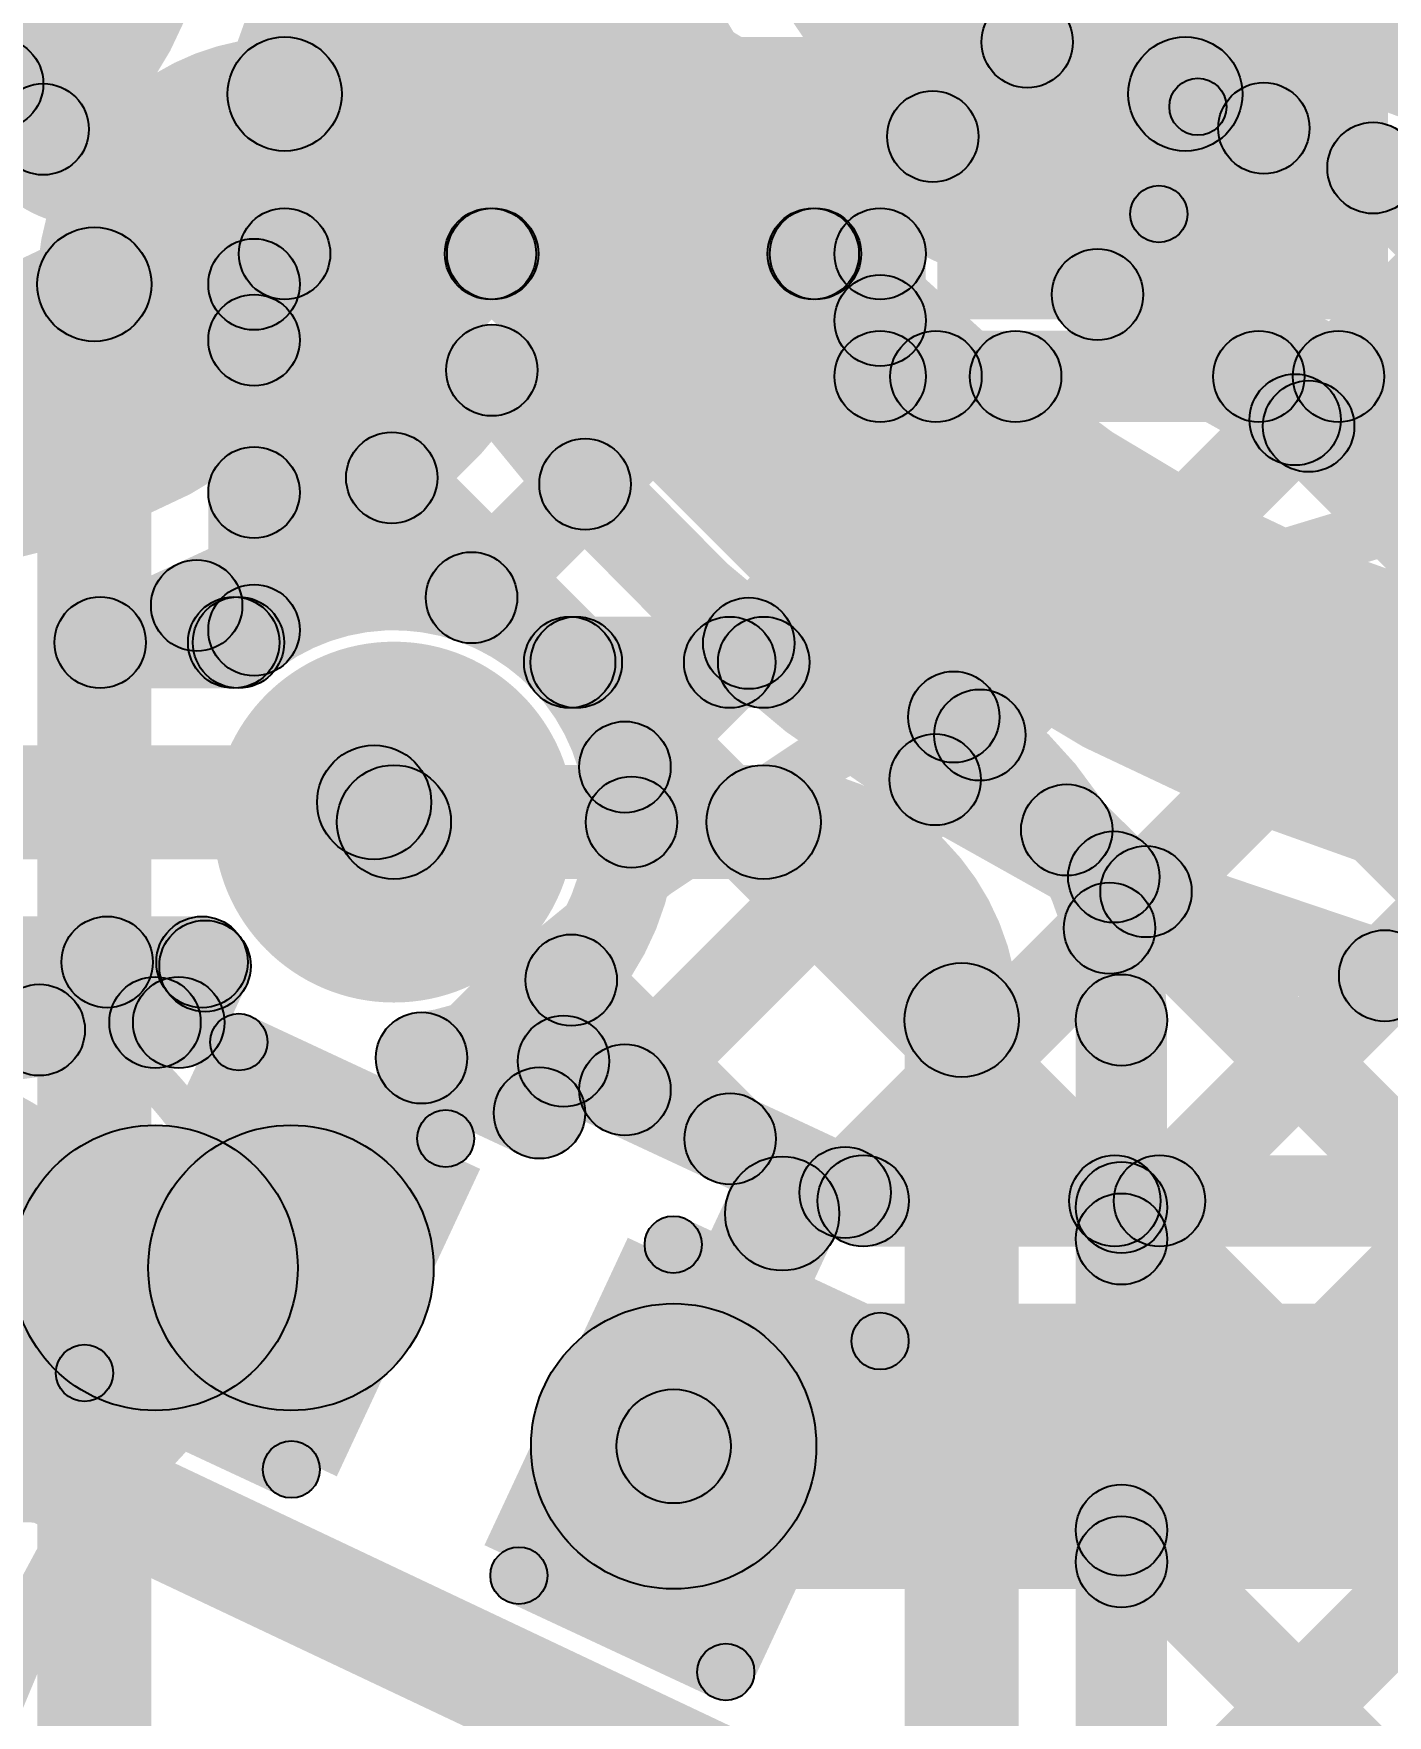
# Model space of a CAD drawing. Header units: millimetres. Extents: x -2.17 to 2.17, y -2.17 to 2.17.
# Drawn here: x -0.4613 to -0.3427, y -0.882 to -0.7346 of the extents above; entities that cross this region are included whole.
import ezdxf

# ---------------------------------------------------------------- set-up
doc = ezdxf.new("R2010")
doc.units = ezdxf.units.MM
doc.header["$MEASUREMENT"] = 0
for name, color, linetype in [('BottomLayer', 5, 'Continuous'), ('BottomOverlay', 54, 'Continuous'), ('BottomPaste', 16, 'Continuous'), ('BottomSolder', 6, 'Continuous'), ('Mechanical2', 216, 'Continuous'), ('TopLayer', 1, 'Continuous'), ('TopOverlay', 2, 'Continuous'), ('TopPaste', 8, 'Continuous'), ('TopSolder', 216, 'Continuous'), ('ViaHoleLayer', 16, 'Continuous')]:
    doc.layers.add(name, color=color, linetype=linetype)

# ---------------------------------------------------------------- blocks, each defined once
blk = doc.blocks.new('YS_SBZ9032C03R16_B_29')
at = {"layer": 'BottomOverlay', "const_width": 0.005}
blk.add_lwpolyline([(0.174343, -0.0442776, -0.7770826321552268), (-0.174266, -0.0445797)], format="xyb", dxfattribs=at)
blk = doc.blocks.new('WS2812B_M____247')
at = {"layer": 'TopLayer'}
blk.add_hatch(color=1, dxfattribs=at).paths.add_polyline_path([(-0.09409475, -0.01141715), (-0.03503965, -0.01141715), (-0.03503965, -0.05078725), (-0.09409475, -0.05078725)])
at = {"layer": 'TopOverlay'}
h = blk.add_hatch(color=2, dxfattribs=at)
edge = h.paths.add_edge_path()
edge.add_arc((-0.0699998, -0.06), 0.0025, 0, 360)
for points in [[(-0.067499900000125, -0.07000012499975), (-0.07249989999987501, -0.07000007500025), (-0.072499799999875, -0.05999997500025), (-0.067499800000125, -0.06000002499975)], [(-0.06999989642857143, -0.07250009999999744), (-0.06999990357142857, -0.06750010000000255), (0.07000009642857143, -0.06749990000000256), (0.07000010357142857, -0.07249989999999745)]]:
    blk.add_hatch(color=2, dxfattribs=at).paths.add_polyline_path(points)
h = blk.add_hatch(color=2, dxfattribs=at)
edge = h.paths.add_edge_path()
edge.add_arc((-0.0699999, -0.0700001), 0.0025, 0, 360)
h = blk.add_hatch(color=2, dxfattribs=at)
edge = h.paths.add_edge_path()
edge.add_arc((-0.0699999, -0.0700001), 0.0025, 0, 360)
at = {"layer": 'TopPaste'}
blk.add_hatch(color=8, dxfattribs=at).paths.add_polyline_path([(-0.09409475, -0.01141715), (-0.03503965, -0.01141715), (-0.03503965, -0.05078725), (-0.09409475, -0.05078725)])
at = {"layer": 'TopSolder'}
blk.add_hatch(color=216, dxfattribs=at).paths.add_polyline_path([(-0.09809475, -0.00741715), (-0.03103965, -0.00741715), (-0.03103965, -0.05478725), (-0.09809475, -0.05478725)])
at = {"layer": 'TopOverlay'}
for centre in [(-0.0699998, -0.06), (-0.0699999, -0.0700001), (-0.0699999, -0.0700001)]:
    blk.add_circle(centre, 0.0025, dxfattribs=at)
blk = doc.blocks.new('SOT23_3_B_285')
at = {"layer": 'BottomLayer'}
for points in [[(-0.02165995, 0.02657475), (-0.05315605, 0.02657475), (-0.05315605, 0.05807085), (-0.02165995, 0.05807085)], [(0.05314315, 0.02657475), (0.02164705, 0.02657475), (0.02164705, 0.05807085), (0.05314315, 0.05807085)], [(0.01574165, -0.05807095), (-0.01575445, -0.05807095), (-0.01575445, -0.02657485), (0.01574165, -0.02657485)]]:
    blk.add_hatch(color=5, dxfattribs=at).paths.add_polyline_path(points)
at = {"layer": 'BottomOverlay'}
h = blk.add_hatch(color=54, dxfattribs=at)
edge = h.paths.add_edge_path()
edge.add_arc((-0.066, 0.045), 0.0025, 0, 360)
h = blk.add_hatch(color=54, dxfattribs=at)
edge = h.paths.add_edge_path()
edge.add_arc((-0.06, 0.045), 0.0025, 0, 360)
h = blk.add_hatch(color=54, dxfattribs=at)
edge = h.paths.add_edge_path()
edge.add_arc((-0.0110064, 0.032), 0.0025, 0, 360)
for points in [[(0.0109936, 0.0345), (0.0109936, 0.0295), (-0.0110064, 0.0295), (-0.0110064, 0.0345)], [(-0.0635064, 0.03), (-0.0585064, 0.03), (-0.0585064, -0.029), (-0.0635064, -0.029)], [(0.0584936, 0.03), (0.0634936, 0.03), (0.0634936, -0.029), (0.0584936, -0.029)], [(-0.0260064, -0.0265), (-0.0260064, -0.0315), (-0.0610064, -0.0315), (-0.0610064, -0.0265)], [(0.0609936, -0.0265), (0.0609936, -0.0315), (0.0259936, -0.0315), (0.0259936, -0.0265)]]:
    blk.add_hatch(color=54, dxfattribs=at).paths.add_polyline_path(points)
h = blk.add_hatch(color=54, dxfattribs=at)
edge = h.paths.add_edge_path()
edge.add_arc((0.0109936, 0.032), 0.0025, 0, 360)
h = blk.add_hatch(color=54, dxfattribs=at)
edge = h.paths.add_edge_path()
edge.add_arc((-0.0610064, 0.03), 0.0025, 0, 360)
h = blk.add_hatch(color=54, dxfattribs=at)
edge = h.paths.add_edge_path()
edge.add_arc((0.0609936, 0.03), 0.0025, 0, 360)
h = blk.add_hatch(color=54, dxfattribs=at)
edge = h.paths.add_edge_path()
edge.add_arc((-0.0610064, -0.029), 0.0025, 0, 360)
h = blk.add_hatch(color=54, dxfattribs=at)
edge = h.paths.add_edge_path()
edge.add_arc((-0.0610064, -0.029), 0.0025, 0, 360)
h = blk.add_hatch(color=54, dxfattribs=at)
edge = h.paths.add_edge_path()
edge.add_arc((-0.0260064, -0.029), 0.0025, 0, 360)
h = blk.add_hatch(color=54, dxfattribs=at)
edge = h.paths.add_edge_path()
edge.add_arc((0.0259936, -0.029), 0.0025, 0, 360)
h = blk.add_hatch(color=54, dxfattribs=at)
edge = h.paths.add_edge_path()
edge.add_arc((0.0609936, -0.029), 0.0025, 0, 360)
h = blk.add_hatch(color=54, dxfattribs=at)
edge = h.paths.add_edge_path()
edge.add_arc((0.0609936, -0.029), 0.0025, 0, 360)
at = {"layer": 'BottomPaste'}
for points in [[(-0.02165995, 0.02657475), (-0.05315605, 0.02657475), (-0.05315605, 0.05807085), (-0.02165995, 0.05807085)], [(0.05314315, 0.02657475), (0.02164705, 0.02657475), (0.02164705, 0.05807085), (0.05314315, 0.05807085)], [(0.01574165, -0.05807095), (-0.01575445, -0.05807095), (-0.01575445, -0.02657485), (0.01574165, -0.02657485)]]:
    blk.add_hatch(color=16, dxfattribs=at).paths.add_polyline_path(points)
at = {"layer": 'BottomSolder'}
for points in [[(-0.01765995, 0.02257475), (-0.05715605, 0.02257475), (-0.05715605, 0.06207085), (-0.01765995, 0.06207085)], [(0.05714315, 0.02257475), (0.01764705, 0.02257475), (0.01764705, 0.06207085), (0.05714315, 0.06207085)], [(0.01974165, -0.06207095), (-0.01975445, -0.06207095), (-0.01975445, -0.02257485), (0.01974165, -0.02257485)]]:
    blk.add_hatch(color=6, dxfattribs=at).paths.add_polyline_path(points)
at = {"layer": 'BottomOverlay', "const_width": 0.005}
blk.add_lwpolyline([(-0.06, 0.045, 1), (-0.066, 0.045, 1)], format="xyb", close=True, dxfattribs=at)
at = {"layer": 'BottomOverlay'}
for centre in [(-0.066, 0.045), (-0.06, 0.045), (-0.0110064, 0.032), (0.0109936, 0.032), (-0.0610064, 0.03), (0.0609936, 0.03), (-0.0610064, -0.029), (-0.0610064, -0.029), (-0.0260064, -0.029), (0.0259936, -0.029), (0.0609936, -0.029), (0.0609936, -0.029)]:
    blk.add_circle(centre, 0.0025, dxfattribs=at)
blk = doc.blocks.new('C__0402_392')
at = {"layer": 'TopLayer'}
for points in [[(-0.0275, -0.0125), (-0.0275, 0.0125), (-0.009499999999999998, 0.0125), (-0.009500000000000001, -0.0125)], [(0.009499999999999998, -0.0125), (0.009500000000000001, 0.0125), (0.0275, 0.0125), (0.0275, -0.0125)]]:
    blk.add_hatch(color=1, dxfattribs=at).paths.add_polyline_path(points)
at = {"layer": 'TopOverlay'}
h = blk.add_hatch(color=2, dxfattribs=at)
edge = h.paths.add_edge_path()
edge.add_arc((-0.031, 0.016), 0.0025, 0, 360)
h = blk.add_hatch(color=2, dxfattribs=at)
edge = h.paths.add_edge_path()
edge.add_arc((-0.031, 0.016), 0.0025, 0, 360)
for points in [[(-0.011, 0.0185), (-0.011, 0.0135), (-0.031, 0.0135), (-0.031, 0.0185)], [(0.031, 0.0185), (0.031, 0.0135), (0.011, 0.0135), (0.011, 0.0185)], [(-0.0335, 0.016), (-0.0285, 0.016), (-0.0285, -0.016), (-0.0335, -0.016)], [(0.0285, 0.016), (0.0335, 0.016), (0.0335, -0.016), (0.0285, -0.016)], [(-0.011, -0.0135), (-0.011, -0.0185), (-0.031, -0.0185), (-0.031, -0.0135)], [(0.031, -0.0135), (0.031, -0.0185), (0.011, -0.0185), (0.011, -0.0135)]]:
    blk.add_hatch(color=2, dxfattribs=at).paths.add_polyline_path(points)
h = blk.add_hatch(color=2, dxfattribs=at)
edge = h.paths.add_edge_path()
edge.add_arc((-0.011, 0.016), 0.0025, 0, 360)
h = blk.add_hatch(color=2, dxfattribs=at)
edge = h.paths.add_edge_path()
edge.add_arc((0.011, 0.016), 0.0025, 0, 360)
h = blk.add_hatch(color=2, dxfattribs=at)
edge = h.paths.add_edge_path()
edge.add_arc((0.031, 0.016), 0.0025, 0, 360)
h = blk.add_hatch(color=2, dxfattribs=at)
edge = h.paths.add_edge_path()
edge.add_arc((0.031, 0.016), 0.0025, 0, 360)
h = blk.add_hatch(color=2, dxfattribs=at)
edge = h.paths.add_edge_path()
edge.add_arc((-0.031, -0.016), 0.0025, 0, 360)
h = blk.add_hatch(color=2, dxfattribs=at)
edge = h.paths.add_edge_path()
edge.add_arc((-0.031, -0.016), 0.0025, 0, 360)
h = blk.add_hatch(color=2, dxfattribs=at)
edge = h.paths.add_edge_path()
edge.add_arc((-0.011, -0.016), 0.0025, 0, 360)
h = blk.add_hatch(color=2, dxfattribs=at)
edge = h.paths.add_edge_path()
edge.add_arc((0.011, -0.016), 0.0025, 0, 360)
h = blk.add_hatch(color=2, dxfattribs=at)
edge = h.paths.add_edge_path()
edge.add_arc((0.031, -0.016), 0.0025, 0, 360)
h = blk.add_hatch(color=2, dxfattribs=at)
edge = h.paths.add_edge_path()
edge.add_arc((0.031, -0.016), 0.0025, 0, 360)
at = {"layer": 'TopPaste'}
for points in [[(-0.0275, -0.0125), (-0.0275, 0.0125), (-0.009499999999999998, 0.0125), (-0.009500000000000001, -0.0125)], [(0.009499999999999998, -0.0125), (0.009500000000000001, 0.0125), (0.0275, 0.0125), (0.0275, -0.0125)]]:
    blk.add_hatch(color=8, dxfattribs=at).paths.add_polyline_path(points)
at = {"layer": 'TopSolder'}
for points in [[(-0.0298622, -0.0148622), (-0.0298622, 0.0148622), (-0.007137799999999999, 0.0148622), (-0.007137800000000001, -0.0148622)], [(0.007137799999999999, -0.0148622), (0.007137800000000001, 0.0148622), (0.0298622, 0.0148622), (0.0298622, -0.0148622)]]:
    blk.add_hatch(color=216, dxfattribs=at).paths.add_polyline_path(points)
at = {"layer": 'TopOverlay'}
for centre in [(-0.031, 0.016), (-0.031, 0.016), (-0.011, 0.016), (0.011, 0.016), (0.031, 0.016), (0.031, 0.016), (-0.031, -0.016), (-0.031, -0.016), (-0.011, -0.016), (0.011, -0.016), (0.031, -0.016), (0.031, -0.016)]:
    blk.add_circle(centre, 0.0025, dxfattribs=at)

msp = doc.modelspace()

# ---------------------------------------------------------------- hatches: boundary and pattern name
at = {"layer": 'BottomLayer'}
h = msp.add_hatch(color=5, dxfattribs=at)
edge = h.paths.add_edge_path()
edge.add_arc((-0.4644655, -0.7390339), 0.004, 0, 360)
h = msp.add_hatch(color=5, dxfattribs=at)
edge = h.paths.add_edge_path()
edge.add_arc((-0.4393228, -0.7399333), 0.005, 0, 360)
h = msp.add_hatch(color=5, dxfattribs=at)
edge = h.paths.add_edge_path()
edge.add_arc((-0.4393228, -0.7399333), 0.005, 0, 360)
for points in [[(-0.4393228, -0.7449333), (-0.4393228, -0.7349333), (-0.3603951, -0.7349333), (-0.3603951, -0.7449333)], [(-0.4393228, -0.7579333), (-0.4393228, -0.7499333), (-0.3871432, -0.7499333), (-0.3871432, -0.7579333)], [(-0.4391715728752539, -0.7776730271247462), (-0.4448284271247461, -0.7720161728752538), (-0.4239171271247462, -0.7511048728752538), (-0.4182602728752538, -0.7567617271247461)], [(-0.4201103728752539, -0.7868961271247461), (-0.4257672271247461, -0.7812392728752539), (-0.3956328271247462, -0.7511048728752538), (-0.3899759728752538, -0.7567617271247461)], [(-0.4241102271247462, -0.7567617271247462), (-0.4184533728752538, -0.7511048728752537), (-0.3778603728752538, -0.7916978728752537), (-0.3835172271247462, -0.7973547271247462)], [(-0.3958259271247462, -0.7567617271247461), (-0.3901690728752538, -0.7511048728752538), (-0.3843147728752538, -0.7569591728752538), (-0.3899716271247462, -0.7626160271247462)], [(-0.3831432, -0.7646814), (-0.3911432, -0.7646814), (-0.3911432, -0.7539333), (-0.3831432, -0.7539333)], [(-0.3642221728752538, -0.8158608271247462), (-0.3698790271247462, -0.8102039728752538), (-0.3151685271247462, -0.7554934728752538), (-0.3095116728752538, -0.7611503271247462)], [(-0.451, -0.9871302), (-0.461, -0.9871302), (-0.461, -0.7566105), (-0.451, -0.7566105)], [(-0.438, -0.7869151), (-0.446, -0.7869151), (-0.446, -0.7566105), (-0.438, -0.7566105)], [(-0.3899716271247462, -0.7626160271247462), (-0.3843147728752538, -0.7569591728752538), (-0.3794209728752538, -0.7618529728752539), (-0.3850778271247462, -0.7675098271247461)], [(-0.4448284271247461, -0.7643278271247461), (-0.4391715728752539, -0.7586709728752539), (-0.4109364728752538, -0.7869060728752538), (-0.4165933271247462, -0.7925629271247462)], [(-0.3974928728752538, -0.7925629271247462), (-0.4031497271247462, -0.7869060728752538), (-0.3780966271247462, -0.7618529728752539), (-0.3724397728752538, -0.7675098271247461)], [(-0.3871432, -0.7686814), (-0.3871432, -0.7606814), (-0.337647, -0.7606814), (-0.337647, -0.7686814)], [(-0.3850778271247462, -0.7675098271247461), (-0.3794209728752538, -0.7618529728752539), (-0.2987635728752538, -0.8425103728752539), (-0.3044204271247462, -0.8481672271247461)], [(-0.3755773728752538, -0.7989317271247461), (-0.3812342271247462, -0.7932748728752539), (-0.3498123271247462, -0.7618529728752539), (-0.3441554728752538, -0.7675098271247461)], [(-0.3567935271247462, -0.7675098271247461), (-0.3511366728752538, -0.7618529728752539), (-0.2987635728752538, -0.8142260728752538), (-0.3044204271247462, -0.8198829271247462)], [(-0.3631715728752538, -0.8430945271247462), (-0.3688284271247462, -0.8374376728752538), (-0.3044204271247462, -0.7730296728752538), (-0.2987635728752538, -0.7786865271247462)], [(-0.4143461, -0.7937345), (-0.4143461, -0.7857345), (-0.3973453, -0.7857345), (-0.3973453, -0.7937345)], [(-0.4297441, -0.8087345), (-0.4297441, -0.7987345), (-0.3973453, -0.7987345), (-0.3973453, -0.8087345)], [(-0.3736202271247462, -0.8072517271247461), (-0.3679633728752538, -0.8015948728752539), (-0.2987635728752538, -0.8707946728752538), (-0.3044204271247462, -0.8764515271247462)], [(-0.3631715728752538, -0.8713788271247461), (-0.3688284271247462, -0.8657219728752539), (-0.3044204271247462, -0.8013139728752539), (-0.2987635728752538, -0.8069708271247461)], [(-0.375, -1.174), (-0.385, -1.174), (-0.385, -0.8210798), (-0.375, -0.8210798)], [(-0.362, -1.174), (-0.37, -1.174), (-0.37, -0.8210798), (-0.362, -0.8210798)], [(-0.3631715728752538, -0.8996631271247462), (-0.3688284271247462, -0.8940062728752538), (-0.3044204271247462, -0.8295982728752539), (-0.2987635728752538, -0.8352551271247461)], [(-0.3688284271247462, -0.8403278271247462), (-0.3631715728752538, -0.8346709728752538), (-0.2987635728752538, -0.8990789728752538), (-0.3044204271247462, -0.9047358271247461)], [(-0.3688284271247462, -0.8686121271247461), (-0.3631715728752538, -0.8629552728752539), (-0.2987446728752538, -0.9273821728752538), (-0.3044015271247462, -0.9330390271247462)]]:
    msp.add_hatch(color=5, dxfattribs=at).paths.add_polyline_path(points)
h = msp.add_hatch(color=5, dxfattribs=at)
edge = h.paths.add_edge_path()
edge.add_arc((-0.3603951, -0.7399333), 0.005, 0, 360)
h = msp.add_hatch(color=5, dxfattribs=at)
edge = h.paths.add_edge_path()
edge.add_arc((-0.4393228, -0.7539333), 0.004, 0, 360)
h = msp.add_hatch(color=5, dxfattribs=at)
edge = h.paths.add_edge_path()
edge.add_arc((-0.4393228, -0.7539333), 0.004, 0, 360)
h = msp.add_hatch(color=5, dxfattribs=at)
edge = h.paths.add_edge_path()
edge.add_arc((-0.4212818, -0.7539333), 0.004, 0, 360)
h = msp.add_hatch(color=5, dxfattribs=at)
edge = h.paths.add_edge_path()
edge.add_arc((-0.4210887, -0.7539333), 0.004, 0, 360)
h = msp.add_hatch(color=5, dxfattribs=at)
edge = h.paths.add_edge_path()
edge.add_arc((-0.3929975, -0.7539333), 0.004, 0, 360)
h = msp.add_hatch(color=5, dxfattribs=at)
edge = h.paths.add_edge_path()
edge.add_arc((-0.3928044, -0.7539333), 0.004, 0, 360)
h = msp.add_hatch(color=5, dxfattribs=at)
edge = h.paths.add_edge_path()
edge.add_arc((-0.3871432, -0.7539333), 0.004, 0, 360)
h = msp.add_hatch(color=5, dxfattribs=at)
edge = h.paths.add_edge_path()
edge.add_arc((-0.3871432, -0.7539333), 0.004, 0, 360)
h = msp.add_hatch(color=5, dxfattribs=at)
edge = h.paths.add_edge_path()
edge.add_arc((-0.456, -0.7566105), 0.005, 0, 360)
h = msp.add_hatch(color=5, dxfattribs=at)
edge = h.paths.add_edge_path()
edge.add_arc((-0.456, -0.7566105), 0.005, 0, 360)
h = msp.add_hatch(color=5, dxfattribs=at)
edge = h.paths.add_edge_path()
edge.add_arc((-0.442, -0.7566105), 0.004, 0, 360)
h = msp.add_hatch(color=5, dxfattribs=at)
edge = h.paths.add_edge_path()
edge.add_arc((-0.442, -0.7566105), 0.004, 0, 360)
h = msp.add_hatch(color=5, dxfattribs=at)
edge = h.paths.add_edge_path()
edge.add_arc((-0.3871432, -0.7597876), 0.004, 0, 360)
h = msp.add_hatch(color=5, dxfattribs=at)
edge = h.paths.add_edge_path()
edge.add_arc((-0.3871432, -0.7597876), 0.004, 0, 360)
h = msp.add_hatch(color=5, dxfattribs=at)
edge = h.paths.add_edge_path()
edge.add_arc((-0.442, -0.7614994), 0.004, 0, 360)
h = msp.add_hatch(color=5, dxfattribs=at)
edge = h.paths.add_edge_path()
edge.add_arc((-0.3871432, -0.7646814), 0.004, 0, 360)
h = msp.add_hatch(color=5, dxfattribs=at)
edge = h.paths.add_edge_path()
edge.add_arc((-0.3871432, -0.7646814), 0.004, 0, 360)
h = msp.add_hatch(color=5, dxfattribs=at)
edge = h.paths.add_edge_path()
edge.add_arc((-0.3822494, -0.7646814), 0.004, 0, 360)
h = msp.add_hatch(color=5, dxfattribs=at)
edge = h.paths.add_edge_path()
edge.add_arc((-0.3822494, -0.7646814), 0.004, 0, 360)
h = msp.add_hatch(color=5, dxfattribs=at)
edge = h.paths.add_edge_path()
edge.add_arc((-0.3752682, -0.7646814), 0.004, 0, 360)
h = msp.add_hatch(color=5, dxfattribs=at)
edge = h.paths.add_edge_path()
edge.add_arc((-0.3539651, -0.7646814), 0.004, 0, 360)
h = msp.add_hatch(color=5, dxfattribs=at)
edge = h.paths.add_edge_path()
edge.add_arc((-0.3469839, -0.7646814), 0.004, 0, 360)
h = msp.add_hatch(color=5, dxfattribs=at)
edge = h.paths.add_edge_path()
edge.add_arc((-0.442, -0.7748446), 0.004, 0, 360)
h = msp.add_hatch(color=5, dxfattribs=at)
edge = h.paths.add_edge_path()
edge.add_arc((-0.4229388, -0.7840677), 0.004, 0, 360)
h = msp.add_hatch(color=5, dxfattribs=at)
edge = h.paths.add_edge_path()
edge.add_arc((-0.442, -0.7869151), 0.004, 0, 360)
h = msp.add_hatch(color=5, dxfattribs=at)
edge = h.paths.add_edge_path()
edge.add_arc((-0.442, -0.7869151), 0.004, 0, 360)
h = msp.add_hatch(color=5, dxfattribs=at)
edge = h.paths.add_edge_path()
edge.add_arc((-0.4143461, -0.7897345), 0.004, 0, 360)
h = msp.add_hatch(color=5, dxfattribs=at)
edge = h.paths.add_edge_path()
edge.add_arc((-0.4143461, -0.7897345), 0.004, 0, 360)
h = msp.add_hatch(color=5, dxfattribs=at)
edge = h.paths.add_edge_path()
edge.add_arc((-0.4137649, -0.7897345), 0.004, 0, 360)
h = msp.add_hatch(color=5, dxfattribs=at)
edge = h.paths.add_edge_path()
edge.add_arc((-0.4003213, -0.7897345), 0.004, 0, 360)
h = msp.add_hatch(color=5, dxfattribs=at)
edge = h.paths.add_edge_path()
edge.add_arc((-0.3973453, -0.7897345), 0.004, 0, 360)
h = msp.add_hatch(color=5, dxfattribs=at)
edge = h.paths.add_edge_path()
edge.add_arc((-0.3973453, -0.7897345), 0.004, 0, 360)
h = msp.add_hatch(color=5, dxfattribs=at)
edge = h.paths.add_edge_path()
edge.add_arc((-0.3806888, -0.7945263), 0.004, 0, 360)
h = msp.add_hatch(color=5, dxfattribs=at)
edge = h.paths.add_edge_path()
edge.add_arc((-0.4297441, -0.8037345), 0.011811, 0, 360)
h = msp.add_hatch(color=5, dxfattribs=at)
edge = h.paths.add_edge_path()
edge.add_arc((-0.3784058, -0.7961033), 0.004, 0, 360)
h = msp.add_hatch(color=5, dxfattribs=at)
edge = h.paths.add_edge_path()
edge.add_arc((-0.4297441, -0.8037345), 0.005, 0, 360)
h = msp.add_hatch(color=5, dxfattribs=at)
edge = h.paths.add_edge_path()
edge.add_arc((-0.3973453, -0.8037345), 0.005, 0, 360)
h = msp.add_hatch(color=5, dxfattribs=at)
edge = h.paths.add_edge_path()
edge.add_arc((-0.3973453, -0.8037345), 0.005, 0, 360)
h = msp.add_hatch(color=5, dxfattribs=at)
edge = h.paths.add_edge_path()
edge.add_arc((-0.3707918, -0.8044233), 0.004, 0, 360)
h = msp.add_hatch(color=5, dxfattribs=at)
edge = h.paths.add_edge_path()
edge.add_arc((-0.3670506, -0.8130324), 0.004, 0, 360)
h = msp.add_hatch(color=5, dxfattribs=at)
edge = h.paths.add_edge_path()
edge.add_arc((-0.38, -0.8210798), 0.005, 0, 360)
h = msp.add_hatch(color=5, dxfattribs=at)
edge = h.paths.add_edge_path()
edge.add_arc((-0.38, -0.8210798), 0.005, 0, 360)
h = msp.add_hatch(color=5, dxfattribs=at)
edge = h.paths.add_edge_path()
edge.add_arc((-0.366, -0.8210798), 0.004, 0, 360)
h = msp.add_hatch(color=5, dxfattribs=at)
edge = h.paths.add_edge_path()
edge.add_arc((-0.366, -0.8210798), 0.004, 0, 360)
h = msp.add_hatch(color=5, dxfattribs=at)
edge = h.paths.add_edge_path()
edge.add_arc((-0.366, -0.8374994), 0.004, 0, 360)
h = msp.add_hatch(color=5, dxfattribs=at)
edge = h.paths.add_edge_path()
edge.add_arc((-0.366, -0.8402661), 0.004, 0, 360)
h = msp.add_hatch(color=5, dxfattribs=at)
edge = h.paths.add_edge_path()
edge.add_arc((-0.366, -0.8657837), 0.004, 0, 360)
h = msp.add_hatch(color=5, dxfattribs=at)
edge = h.paths.add_edge_path()
edge.add_arc((-0.366, -0.8685504), 0.004, 0, 360)
at = {"layer": 'BottomSolder'}
h = msp.add_hatch(color=6, dxfattribs=at)
edge = h.paths.add_edge_path()
edge.add_arc((-0.4297441, -0.8037345), 0.015811, 0, 360)
at = {"layer": 'TopLayer'}
for points in [[(-0.4889833271247461, -0.7201727271247461), (-0.4833264728752539, -0.7145158728752539), (-0.4576473728752539, -0.7401949728752538), (-0.4633042271247462, -0.7458518271247462)], [(-0.4686056728752538, -0.7505385271247461), (-0.4742625271247461, -0.7448816728752539), (-0.4529978271247461, -0.7236169728752538), (-0.4473409728752539, -0.7292738271247462)], [(-0.391693979220299, -0.7332904709755964), (-0.3889578207797009, -0.7257729290244036), (-0.3165496207797009, -0.7521273290244036), (-0.319285779220299, -0.7596448709755964)], [(-0.3912498271247462, -0.7330533271247461), (-0.3855929728752538, -0.7273964728752539), (-0.3467683728752538, -0.7662210728752539), (-0.3524252271247462, -0.7718779271247461)], [(-0.3797003728752538, -0.7464861271247462), (-0.3853572271247462, -0.7408292728752539), (-0.3770813271247462, -0.7325533728752539), (-0.3714244728752538, -0.7382102271247462)], [(-0.3652670728752538, -0.7603371271247461), (-0.3709239271247462, -0.7546802728752539), (-0.3563445271247462, -0.7401008728752538), (-0.3506876728752538, -0.7457577271247462)], [(-0.3467798271247462, -0.7492390271247461), (-0.3411229728752538, -0.7435821728752539), (-0.3085894728752538, -0.7761156728752538), (-0.3142463271247462, -0.7817725271247461)], [(-0.3479456728752538, -0.7713000271247461), (-0.3536025271247462, -0.7656431728752539), (-0.3356078271247462, -0.7476484728752538), (-0.3299509728752538, -0.7533053271247462)], [(-0.4327652271247461, -0.7763908271247462), (-0.4271083728752539, -0.7707339728752538), (-0.3637418728752538, -0.8341004728752539), (-0.3693987271247462, -0.8397573271247462)], [(-0.4201103728752539, -0.7868961271247461), (-0.4257672271247461, -0.7812392728752539), (-0.4158286271247462, -0.7713006728752538), (-0.4101717728752538, -0.7769575271247462)], [(-0.4498555271247461, -0.7875848271247461), (-0.4441986728752538, -0.7819279728752538), (-0.4409550728752539, -0.7851715728752539), (-0.4466119271247461, -0.7908284271247461)], [(-0.4554815, -0.792), (-0.4554815, -0.784), (-0.4433648, -0.784), (-0.4433648, -0.792)], [(-0.4066709728752538, -0.8017410271247462), (-0.4123278271247462, -0.7960841728752539), (-0.4014827271247462, -0.7852390728752539), (-0.3958258728752538, -0.7908959271247461)], [(-0.494, -0.807), (-0.494, -0.797), (-0.4314786, -0.797), (-0.4314786, -0.807)], [(-0.4066731728752538, -0.8300275271247461), (-0.4123300271247462, -0.8243706728752539), (-0.3851438271247462, -0.7971844728752538), (-0.3794869728752538, -0.8028413271247461)], [(-0.3695012271247462, -0.8113705271247461), (-0.3638443728752538, -0.8057136728752539), (-0.3354575728752538, -0.8341004728752539), (-0.3411144271247462, -0.8397573271247462)], [(-0.3873836728752538, -0.8390223271247461), (-0.3930405271247462, -0.8333654728752539), (-0.3666738271247462, -0.8069987728752539), (-0.3610169728752538, -0.8126556271247461)], [(-0.478602, -0.82), (-0.478602, -0.812), (-0.4465565, -0.812), (-0.4465565, -0.82)], [(-0.4579913728752539, -0.8247771271247462), (-0.4636482271247461, -0.8191202728752539), (-0.4576995271247462, -0.8131715728752539), (-0.4520426728752538, -0.8188284271247461)], [(-0.4449765580272131, -0.8229825498332527), (-0.4522270419727868, -0.8196016501667472), (-0.4499218419727868, -0.8146580501667473), (-0.4426713580272131, -0.8180389498332528)], [(-0.4170338271247462, -0.8204065271247462), (-0.4113769728752538, -0.8147496728752539), (-0.3974597728752538, -0.8286668728752539), (-0.4031166271247462, -0.8343237271247461)], [(-0.3598343728752538, -0.8397573271247462), (-0.3654912271247462, -0.8341004728752539), (-0.3457598271247462, -0.8143690728752538), (-0.3401029728752538, -0.8200259271247461)], [(-0.4290161624379095, -0.8280297360952106), (-0.4256352375620905, -0.8207792639047895), (-0.4153016375620905, -0.8255978639047895), (-0.4186825624379095, -0.8328483360952106)], [(-0.4165694777554423, -0.8283167289525428), (-0.4131885222445577, -0.8210662710474572), (-0.3869454222445577, -0.8333036710474572), (-0.3903263777554423, -0.8405541289525429)], [(-0.4133668627898723, -0.8309135600469416), (-0.4206173372101276, -0.8275326399530584), (-0.4185042372101276, -0.8230010399530584), (-0.4112537627898724, -0.8263819600469416)], [(-0.4506783, -0.8552921), (-0.4506783, -0.8302921), (-0.4387667, -0.8302921), (-0.4387667, -0.8552921)], [(-0.3886359, -0.8409289), (-0.3886359, -0.8329289), (-0.2755711, -0.8329289), (-0.2755711, -0.8409289)], [(-0.4007017611384991, -0.860541991466716), (-0.4097648388615008, -0.856315808533284), (-0.4002559388615008, -0.835923908533284), (-0.3911928611384992, -0.8401500914667159)], [(-0.4052333, -0.8709289), (-0.4052333, -0.8459289), (-0.2755711, -0.8459289), (-0.2755711, -0.8709289)]]:
    msp.add_hatch(color=1, dxfattribs=at).paths.add_polyline_path(points)
h = msp.add_hatch(color=1, dxfattribs=at)
edge = h.paths.add_edge_path()
edge.add_arc((-0.3742529, -0.7353818), 0.004, 0, 360)
h = msp.add_hatch(color=1, dxfattribs=at)
edge = h.paths.add_edge_path()
edge.add_arc((-0.4604758, -0.7430234), 0.004, 0, 360)
h = msp.add_hatch(color=1, dxfattribs=at)
edge = h.paths.add_edge_path()
edge.add_arc((-0.3825288, -0.7436577), 0.004, 0, 360)
h = msp.add_hatch(color=1, dxfattribs=at)
edge = h.paths.add_edge_path()
edge.add_arc((-0.3535161, -0.7429293), 0.004, 0, 360)
h = msp.add_hatch(color=1, dxfattribs=at)
edge = h.paths.add_edge_path()
edge.add_arc((-0.3439514, -0.7464106), 0.004, 0, 360)
h = msp.add_hatch(color=1, dxfattribs=at)
edge = h.paths.add_edge_path()
edge.add_arc((-0.3680955, -0.7575087), 0.004, 0, 360)
h = msp.add_hatch(color=1, dxfattribs=at)
edge = h.paths.add_edge_path()
edge.add_arc((-0.4211675, -0.7641445), 0.004, 0, 360)
h = msp.add_hatch(color=1, dxfattribs=at)
edge = h.paths.add_edge_path()
edge.add_arc((-0.4211674, -0.7641444), 0.004, 0, 360)
h = msp.add_hatch(color=1, dxfattribs=at)
edge = h.paths.add_edge_path()
edge.add_arc((-0.3507741, -0.7684716), 0.004, 0, 360)
h = msp.add_hatch(color=1, dxfattribs=at)
edge = h.paths.add_edge_path()
edge.add_arc((-0.3495968, -0.7690495), 0.004, 0, 360)
h = msp.add_hatch(color=1, dxfattribs=at)
edge = h.paths.add_edge_path()
edge.add_arc((-0.4299368, -0.7735624), 0.004, 0, 360)
h = msp.add_hatch(color=1, dxfattribs=at)
edge = h.paths.add_edge_path()
edge.add_arc((-0.4130002, -0.7741291), 0.004, 0, 360)
h = msp.add_hatch(color=1, dxfattribs=at)
edge = h.paths.add_edge_path()
edge.add_arc((-0.4470271, -0.7847564), 0.004, 0, 360)
h = msp.add_hatch(color=1, dxfattribs=at)
edge = h.paths.add_edge_path()
edge.add_arc((-0.4229388, -0.7840677), 0.004, 0, 360)
h = msp.add_hatch(color=1, dxfattribs=at)
edge = h.paths.add_edge_path()
edge.add_arc((-0.4554815, -0.788), 0.004, 0, 360)
h = msp.add_hatch(color=1, dxfattribs=at)
edge = h.paths.add_edge_path()
edge.add_arc((-0.4554815, -0.788), 0.004, 0, 360)
h = msp.add_hatch(color=1, dxfattribs=at)
edge = h.paths.add_edge_path()
edge.add_arc((-0.4437835, -0.788), 0.004, 0, 360)
h = msp.add_hatch(color=1, dxfattribs=at)
edge = h.paths.add_edge_path()
edge.add_arc((-0.4433648, -0.788), 0.004, 0, 360)
h = msp.add_hatch(color=1, dxfattribs=at)
edge = h.paths.add_edge_path()
edge.add_arc((-0.4433648, -0.788), 0.004, 0, 360)
h = msp.add_hatch(color=1, dxfattribs=at)
edge = h.paths.add_edge_path()
edge.add_arc((-0.3986543, -0.7880675), 0.004, 0, 360)
h = msp.add_hatch(color=1, dxfattribs=at)
edge = h.paths.add_edge_path()
edge.add_arc((-0.4297441, -0.8037345), 0.011811, 0, 360)
h = msp.add_hatch(color=1, dxfattribs=at)
edge = h.paths.add_edge_path()
edge.add_arc((-0.4094994, -0.7989126), 0.004, 0, 360)
h = msp.add_hatch(color=1, dxfattribs=at)
edge = h.paths.add_edge_path()
edge.add_arc((-0.4314786, -0.802), 0.005, 0, 360)
h = msp.add_hatch(color=1, dxfattribs=at)
edge = h.paths.add_edge_path()
edge.add_arc((-0.4314786, -0.802), 0.005, 0, 360)
h = msp.add_hatch(color=1, dxfattribs=at)
edge = h.paths.add_edge_path()
edge.add_arc((-0.3823154, -0.8000129), 0.004, 0, 360)
h = msp.add_hatch(color=1, dxfattribs=at)
edge = h.paths.add_edge_path()
edge.add_arc((-0.4297441, -0.8037345), 0.005, 0, 360)
h = msp.add_hatch(color=1, dxfattribs=at)
edge = h.paths.add_edge_path()
edge.add_arc((-0.4089331, -0.8037345), 0.004, 0, 360)
h = msp.add_hatch(color=1, dxfattribs=at)
edge = h.paths.add_edge_path()
edge.add_arc((-0.4089331, -0.8037345), 0.004, 0, 360)
h = msp.add_hatch(color=1, dxfattribs=at)
edge = h.paths.add_edge_path()
edge.add_arc((-0.3666728, -0.8085421), 0.004, 0, 360)
h = msp.add_hatch(color=1, dxfattribs=at)
edge = h.paths.add_edge_path()
edge.add_arc((-0.3638454, -0.8098272), 0.004, 0, 360)
h = msp.add_hatch(color=1, dxfattribs=at)
edge = h.paths.add_edge_path()
edge.add_arc((-0.4548711, -0.816), 0.004, 0, 360)
h = msp.add_hatch(color=1, dxfattribs=at)
edge = h.paths.add_edge_path()
edge.add_arc((-0.4465565, -0.816), 0.004, 0, 360)
h = msp.add_hatch(color=1, dxfattribs=at)
edge = h.paths.add_edge_path()
edge.add_arc((-0.4462966, -0.8163485), 0.004, 0, 360)
h = msp.add_hatch(color=1, dxfattribs=at)
edge = h.paths.add_edge_path()
edge.add_arc((-0.3429314, -0.8171975), 0.004, 0, 360)
h = msp.add_hatch(color=1, dxfattribs=at)
edge = h.paths.add_edge_path()
edge.add_arc((-0.4142054, -0.8175781), 0.004, 0, 360)
h = msp.add_hatch(color=1, dxfattribs=at)
edge = h.paths.add_edge_path()
edge.add_arc((-0.4506783, -0.8212921), 0.004, 0, 360)
h = msp.add_hatch(color=1, dxfattribs=at)
edge = h.paths.add_edge_path()
edge.add_arc((-0.4486018, -0.8212921), 0.004, 0, 360)
h = msp.add_hatch(color=1, dxfattribs=at)
edge = h.paths.add_edge_path()
edge.add_arc((-0.4608198, -0.8219487), 0.004, 0, 360)
h = msp.add_hatch(color=1, dxfattribs=at)
edge = h.paths.add_edge_path()
edge.add_arc((-0.4273257, -0.8244045), 0.004, 0, 360)
h = msp.add_hatch(color=1, dxfattribs=at)
edge = h.paths.add_edge_path()
edge.add_arc((-0.4273257, -0.8244045), 0.004, 0, 360)
h = msp.add_hatch(color=1, dxfattribs=at)
edge = h.paths.add_edge_path()
edge.add_arc((-0.414879, -0.8246915), 0.004, 0, 360)
h = msp.add_hatch(color=1, dxfattribs=at)
edge = h.paths.add_edge_path()
edge.add_arc((-0.414879, -0.8246915), 0.004, 0, 360)
h = msp.add_hatch(color=1, dxfattribs=at)
edge = h.paths.add_edge_path()
edge.add_arc((-0.4095016, -0.8271991), 0.004, 0, 360)
h = msp.add_hatch(color=1, dxfattribs=at)
edge = h.paths.add_edge_path()
edge.add_arc((-0.4169921, -0.8292231), 0.004, 0, 360)
h = msp.add_hatch(color=1, dxfattribs=at)
edge = h.paths.add_edge_path()
edge.add_arc((-0.4169921, -0.8292231), 0.004, 0, 360)
h = msp.add_hatch(color=1, dxfattribs=at)
edge = h.paths.add_edge_path()
edge.add_arc((-0.4002882, -0.8314953), 0.004, 0, 360)
h = msp.add_hatch(color=1, dxfattribs=at)
edge = h.paths.add_edge_path()
edge.add_arc((-0.4506783, -0.8427921), 0.0125, 0, 360)
h = msp.add_hatch(color=1, dxfattribs=at)
edge = h.paths.add_edge_path()
edge.add_arc((-0.4506783, -0.8427921), 0.0125, 0, 360)
h = msp.add_hatch(color=1, dxfattribs=at)
edge = h.paths.add_edge_path()
edge.add_arc((-0.4387667, -0.8427921), 0.0125, 0, 360)
h = msp.add_hatch(color=1, dxfattribs=at)
edge = h.paths.add_edge_path()
edge.add_arc((-0.3902121, -0.8361939), 0.004, 0, 360)
h = msp.add_hatch(color=1, dxfattribs=at)
edge = h.paths.add_edge_path()
edge.add_arc((-0.3957244, -0.838037), 0.005, 0, 360)
h = msp.add_hatch(color=1, dxfattribs=at)
edge = h.paths.add_edge_path()
edge.add_arc((-0.3886359, -0.8369289), 0.004, 0, 360)
h = msp.add_hatch(color=1, dxfattribs=at)
edge = h.paths.add_edge_path()
edge.add_arc((-0.3886359, -0.8369289), 0.004, 0, 360)
h = msp.add_hatch(color=1, dxfattribs=at)
edge = h.paths.add_edge_path()
edge.add_arc((-0.3665703, -0.8369289), 0.004, 0, 360)
h = msp.add_hatch(color=1, dxfattribs=at)
edge = h.paths.add_edge_path()
edge.add_arc((-0.3626628, -0.8369289), 0.004, 0, 360)
h = msp.add_hatch(color=1, dxfattribs=at)
edge = h.paths.add_edge_path()
edge.add_arc((-0.4052333, -0.8584289), 0.0125, 0, 360)
h = msp.add_hatch(color=1, dxfattribs=at)
edge = h.paths.add_edge_path()
edge.add_arc((-0.4052333, -0.8584289), 0.005, 0, 360)
at = {"layer": 'TopSolder'}
h = msp.add_hatch(color=216, dxfattribs=at)
edge = h.paths.add_edge_path()
edge.add_arc((-0.4297441, -0.8037345), 0.015811, 0, 360)
at = {"layer": 'ViaHoleLayer'}
h = msp.add_hatch(color=16, dxfattribs=at)
edge = h.paths.add_edge_path()
edge.add_arc((-0.4297441, -0.8037345), 0.0059055, 0, 360)

# ---------------------------------------------------------------- linework, layer by layer
at = {"layer": 'BottomLayer'}
for points, const_width in [([(-0.47, -0.7566105, -0.4142135623730951), (-0.4393228, -0.7259333)], 0.008), ([(-0.456, -0.7566105, -0.4142135623730951), (-0.4393228, -0.7399333)], 0.01), ([(-0.442, -0.7566105, -0.4142135623730951), (-0.4393228, -0.7539333)], 0.008), ([(-0.442, -0.7869151, -0.3828760382887038), (-0.4143461, -0.7897345)], 0.008), ([(-0.3973453, -0.7897345, -0.4142135623730951), (-0.366, -0.8210798)], 0.008), ([(-0.3973453, -0.8037345, -0.4142135623730951), (-0.38, -0.8210798)], 0.01)]:
    msp.add_lwpolyline(points, format="xyb", dxfattribs=dict(at, const_width=const_width))
for centre, radius in [((-0.4644655, -0.7390339), 0.004), ((-0.4393228, -0.7399333), 0.005), ((-0.4393228, -0.7399333), 0.005), ((-0.3603951, -0.7399333), 0.005), ((-0.4393228, -0.7539333), 0.004), ((-0.4393228, -0.7539333), 0.004), ((-0.4212818, -0.7539333), 0.004), ((-0.4210887, -0.7539333), 0.004), ((-0.3929975, -0.7539333), 0.004), ((-0.3928044, -0.7539333), 0.004), ((-0.3871432, -0.7539333), 0.004), ((-0.3871432, -0.7539333), 0.004), ((-0.456, -0.7566105), 0.005), ((-0.456, -0.7566105), 0.005), ((-0.442, -0.7566105), 0.004), ((-0.442, -0.7566105), 0.004), ((-0.3871432, -0.7597876), 0.004), ((-0.3871432, -0.7597876), 0.004), ((-0.442, -0.7614994), 0.004), ((-0.3871432, -0.7646814), 0.004), ((-0.3871432, -0.7646814), 0.004), ((-0.3822494, -0.7646814), 0.004), ((-0.3822494, -0.7646814), 0.004), ((-0.3752682, -0.7646814), 0.004), ((-0.3539651, -0.7646814), 0.004), ((-0.3469839, -0.7646814), 0.004), ((-0.442, -0.7748446), 0.004), ((-0.4229388, -0.7840677), 0.004), ((-0.442, -0.7869151), 0.004), ((-0.442, -0.7869151), 0.004), ((-0.4143461, -0.7897345), 0.004), ((-0.4143461, -0.7897345), 0.004), ((-0.4137649, -0.7897345), 0.004), ((-0.4003213, -0.7897345), 0.004), ((-0.3973453, -0.7897345), 0.004), ((-0.3973453, -0.7897345), 0.004), ((-0.3806888, -0.7945263), 0.004), ((-0.3784058, -0.7961033), 0.004), ((-0.4297441, -0.8037345), 0.005), ((-0.3973453, -0.8037345), 0.005), ((-0.3973453, -0.8037345), 0.005), ((-0.3707918, -0.8044233), 0.004), ((-0.3670506, -0.8130324), 0.004), ((-0.38, -0.8210798), 0.005), ((-0.38, -0.8210798), 0.005), ((-0.366, -0.8210798), 0.004), ((-0.366, -0.8210798), 0.004), ((-0.366, -0.8374994), 0.004), ((-0.366, -0.8402661), 0.004), ((-0.366, -0.8657837), 0.004), ((-0.366, -0.8685504), 0.004)]:
    msp.add_circle(centre, radius, dxfattribs=at)
at = {"layer": 'Mechanical2', "const_width": 0.01}
for points in [[(2.1653543, 0.001, 1), (-2.1653543, 0.001, 1)], [(2.081354, -0.01, 1), (-2.049354, -0.01, 1)], [(1.8405512, 0.001, 1), (-1.8405512, 0.001, 1)], [(1.6437008, 0.001, 1), (-1.6437008, 0.001, 1)], [(1.503937, 0, 1), (-1.503937, 0, 1)], [(1.3070866, 0.001, 1), (-1.3070866, 0.001, 1)], [(1.1732283, 0.001, 1), (-1.1732283, 0.001, 1)], [(0.976378, 0.001, 1), (-0.976378, 0.001, 1)], [(0.8425197, 0.001, 1), (-0.8425197, 0.001, 1)]]:
    msp.add_lwpolyline(points, format="xyb", close=True, dxfattribs=at)
at = {"layer": 'TopLayer'}
for points, const_width in [([(-0.305618, -0.8006105, -0.4142135623730951), (-0.428269, -0.6779595)], 0.025), ([(-0.305618, -0.7791105, -0.3362796294852262), (-0.4030176, -0.7052512)], 0.008), ([(-0.428269, -0.7218795, -0.4142135623730951), (-0.476, -0.7696105)], 0.025), ([(-0.449769, -0.7218795, -0.4142135623730951), (-0.476, -0.7481105)], 0.008), ([(-0.4211675, -0.7641445, -0.154516601935068), (-0.4554815, -0.788)], 0.008), ([(-0.305618, -0.8221105, -0.2367669489391624), (-0.4211674, -0.7641444)], 0.008), ([(-0.4433648, -0.788, -0.6424899808636693), (-0.4089331, -0.8037345)], 0.008), ([(-0.4314786, -0.802, -0.4142135623730951), (-0.4297441, -0.8037345)], 0.01), ([(-0.4089331, -0.8037345, -0.3804973609448329), (-0.4273257, -0.8244045)], 0.008), ([(-0.5120123, -0.8507102, -0.2274157987820798), (-0.4506783, -0.8212921)], 0.008), ([(-0.5078252, -0.899939, -0.4142135623730951), (-0.4506783, -0.8427921)], 0.025)]:
    msp.add_lwpolyline(points, format="xyb", dxfattribs=dict(at, const_width=const_width))
for centre, radius in [((-0.3742529, -0.7353818), 0.004), ((-0.4604758, -0.7430234), 0.004), ((-0.3825288, -0.7436577), 0.004), ((-0.3535161, -0.7429293), 0.004), ((-0.3439514, -0.7464106), 0.004), ((-0.3680955, -0.7575087), 0.004), ((-0.4211675, -0.7641445), 0.004), ((-0.4211674, -0.7641444), 0.004), ((-0.3507741, -0.7684716), 0.004), ((-0.3495968, -0.7690495), 0.004), ((-0.4299368, -0.7735624), 0.004), ((-0.4130002, -0.7741291), 0.004), ((-0.4470271, -0.7847564), 0.004), ((-0.4229388, -0.7840677), 0.004), ((-0.4554815, -0.788), 0.004), ((-0.4554815, -0.788), 0.004), ((-0.4437835, -0.788), 0.004), ((-0.4433648, -0.788), 0.004), ((-0.4433648, -0.788), 0.004), ((-0.3986543, -0.7880675), 0.004), ((-0.4094994, -0.7989126), 0.004), ((-0.4314786, -0.802), 0.005), ((-0.4314786, -0.802), 0.005), ((-0.3823154, -0.8000129), 0.004), ((-0.4297441, -0.8037345), 0.005), ((-0.4089331, -0.8037345), 0.004), ((-0.4089331, -0.8037345), 0.004), ((-0.3666728, -0.8085421), 0.004), ((-0.3638454, -0.8098272), 0.004), ((-0.4548711, -0.816), 0.004), ((-0.4465565, -0.816), 0.004), ((-0.4462966, -0.8163485), 0.004), ((-0.3429314, -0.8171975), 0.004), ((-0.4142054, -0.8175781), 0.004), ((-0.4506783, -0.8212921), 0.004), ((-0.4486018, -0.8212921), 0.004), ((-0.4608198, -0.8219487), 0.004), ((-0.4273257, -0.8244045), 0.004), ((-0.4273257, -0.8244045), 0.004), ((-0.414879, -0.8246915), 0.004), ((-0.414879, -0.8246915), 0.004), ((-0.4095016, -0.8271991), 0.004), ((-0.4169921, -0.8292231), 0.004), ((-0.4169921, -0.8292231), 0.004), ((-0.4002882, -0.8314953), 0.004), ((-0.4506783, -0.8427921), 0.0125), ((-0.4506783, -0.8427921), 0.0125), ((-0.4387667, -0.8427921), 0.0125), ((-0.3902121, -0.8361939), 0.004), ((-0.3957244, -0.838037), 0.005), ((-0.3886359, -0.8369289), 0.004), ((-0.3886359, -0.8369289), 0.004), ((-0.3665703, -0.8369289), 0.004), ((-0.3626628, -0.8369289), 0.004), ((-0.4052333, -0.8584289), 0.0125), ((-0.4052333, -0.8584289), 0.005)]:
    msp.add_circle(centre, radius, dxfattribs=at)

# ---------------------------------------------------------------- block references
for name, p, rotation in [('WS2812B_M____247', (-0.273, -0.7086105), 340), ('SOT23_3_B_285', (-0.325, -0.6976105), 180), ('YS_SBZ9032C03R16_B_29', (-0.3, -0.9526105), 180), ('C__0402_392', (-0.422, -0.8506105), 155)]:
    msp.add_blockref(name, p, dxfattribs=dict(rotation=rotation))

# ---------------------------------------------------------------- texts
at = {"layer": 'BottomOverlay', "text_generation_flag": 2}
msp.add_text('D3', height=0.04, dxfattribs=at).set_placement((-0.401, -0.7511813))
at = {"layer": 'TopOverlay'}
msp.add_text('@', height=0.04, rotation=245, dxfattribs=at).set_placement((-0.47, -0.8086105))

doc.saveas('drawing.dxf')
